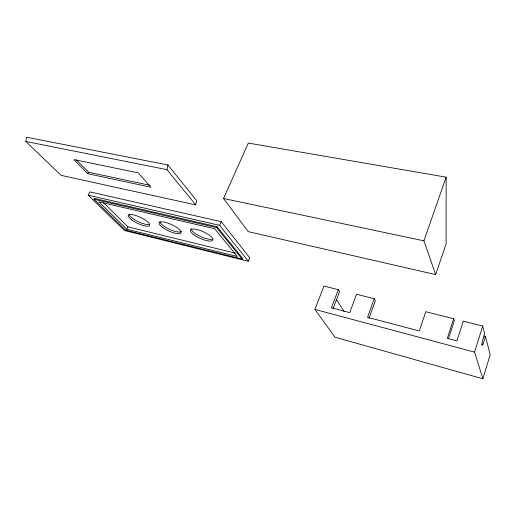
<?xml version="1.0" encoding="UTF-8"?>
<svg xmlns="http://www.w3.org/2000/svg" width="516" height="516" viewBox="0 0 516 516"><rect width="100%" height="100%" fill="white"/><g stroke="black" fill="none" stroke-linecap="round" stroke-linejoin="round"><path stroke-width="0.77" d="M446.127 177.169L446.114 243.797L435.691 274.596L248.248 231.639L223.525 198.492L248.344 143.087L446.127 177.169L423.92 240.824L435.691 274.596M25.8 141.455L26.613 137.211L167.906 164.972L196.615 200.55L195.732 204.891L61.127 175.363L25.8 141.455L166.965 169.654L195.732 204.891M166.965 169.654L167.906 164.972M332.994 308.929L339.528 291.656L338.303 289.689L323.945 286.07L314.934 309.413L334.981 337.206L482.866 378.789L490.2 354.627L485.427 336.477L483.924 336.09M338.303 289.689L331.44 307.788L349.745 312.619L356.537 294.281L374.261 298.745L367.54 317.314L419.295 330.969L425.79 311.716L453.661 318.74L447.301 338.361L456.944 340.908L463.252 321.152L482.679 326.048L484.685 333.659L482.196 341.734L482.047 345.475L482.957 344.495L485.427 336.477M482.866 378.789L474.585 352.131L482.679 326.048M448.494 338.709L454.325 320.681L453.661 318.74M368.914 318.456L375.319 300.705L374.261 298.745M248.344 261.27L249.796 257.845L221.216 221.667L89.874 191.894L88.184 195.196L124.53 230.542L248.344 261.27L219.584 225.331L88.184 195.196M242.114 259.019L242.481 258.161L217.068 226.73L94.376 198.434L93.957 199.26L125.62 230.162L242.114 259.019L216.662 227.64L93.957 199.26M216.662 227.64L217.068 226.73M219.584 225.331L221.216 221.667M126.813 229.227L98.885 201.84L214.682 228.736L237.399 256.517L126.813 229.227L127.962 226.866L103.542 202.73M87.714 173.699L73.833 159.592L138.275 172.866L150.911 187.224L87.714 173.699L88.475 172.228L76.284 159.786M223.525 198.492L423.92 240.824M88.475 172.228L150.098 185.341M127.962 226.866L235.393 253.182M481.447 344.101L482.957 344.495M314.934 309.413L474.585 352.131M336.264 299.312L344.082 311.464M212.076 239.269A12.242 3.683 24.2 0 1 199.208 235.857A12.242 3.683 24.2 0 1 191.184 228.665M181.509 231.516A12.023 3.509 24.8 0 1 169.441 229.298A12.023 3.509 24.8 0 1 159.876 221.532M149.44 224.505A11.829 3.348 25.4 0 1 137.546 221.338A11.829 3.348 25.4 0 1 129.039 214.256M193.358 234.393A12.255 3.657 24.2 0 0 212.431 240.566A12.255 3.657 24.2 0 0 199.234 230.188A12.255 3.657 24.2 0 0 193.358 234.393M162.288 227.201A12.029 3.489 24.8 0 0 180.735 233.187A12.029 3.489 24.8 0 0 167.281 222.918A12.029 3.489 24.8 0 0 162.288 227.201M131.683 219.874A11.836 3.328 25.4 0 0 149.543 225.685A11.836 3.328 25.4 0 0 135.843 215.501A11.836 3.328 25.4 0 0 131.683 219.874"/></g></svg>
